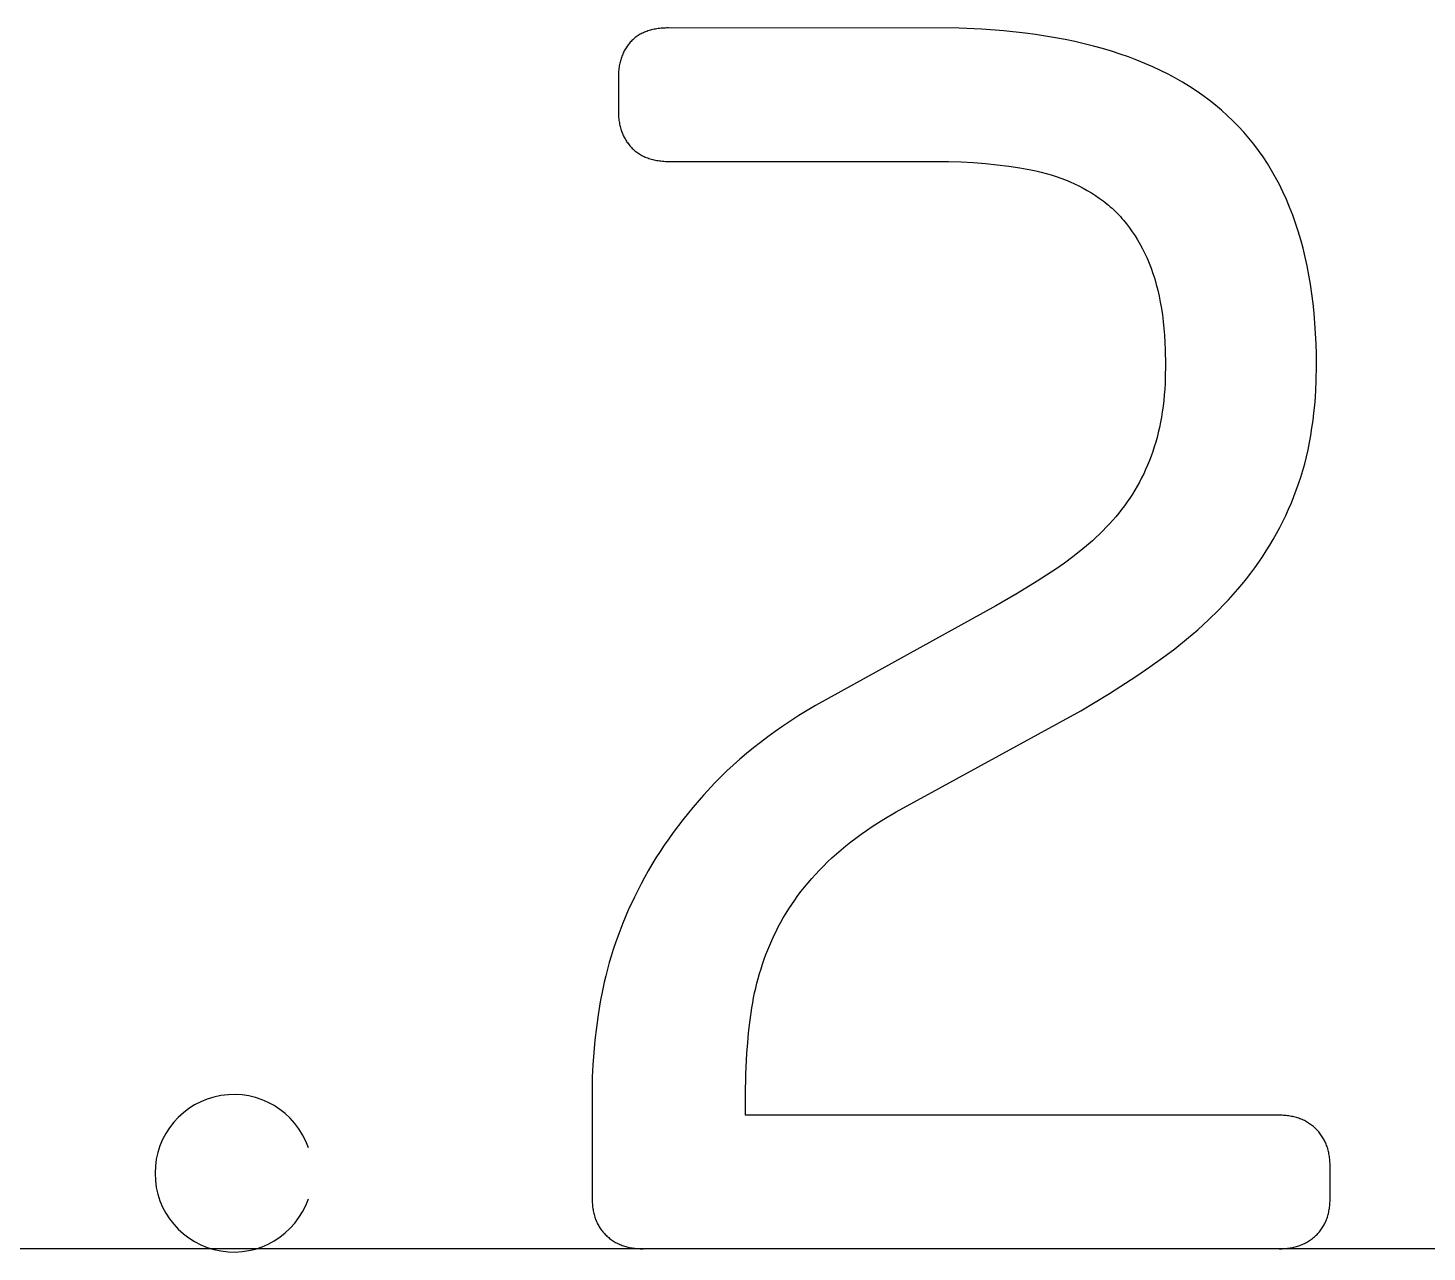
# Model space of a CAD drawing. Extents: x 296 to 1497, y 3 to 304.
# Drawn here: x 1462.845 to 1466.255, y 46.397 to 49.382 of the extents above; entities that cross this region are included whole.
import ezdxf

# ---------------------------------------------------------------- set-up
doc = ezdxf.new("R2010")
doc.units = 0
doc.layers.add('FLAT_PANELS', color=1, linetype='CONTINUOUS')
doc.layers.add('HELP_LINES', color=3, linetype='CONTINUOUS')

msp = doc.modelspace()

# ---------------------------------------------------------------- linework, layer by layer
at = {"layer": 'FLAT_PANELS'}
msp.add_line((1476.484, 46.4052), (1451.084, 46.4052), dxfattribs=at)
at = {"layer": 'HELP_LINES'}
for p, q in [((1464.3507, 49.3726), (1464.3479, 49.3715)), ((1464.3535, 49.3737), (1464.3507, 49.3726)), ((1464.3564, 49.3747), (1464.3535, 49.3737)), ((1464.3593, 49.3756), (1464.3564, 49.3747)), ((1464.3623, 49.3765), (1464.3593, 49.3756)), ((1464.3653, 49.3773), (1464.3623, 49.3765)), ((1464.3685, 49.378), (1464.3653, 49.3773)), ((1464.3716, 49.3787), (1464.3685, 49.378)), ((1464.3749, 49.3793), (1464.3716, 49.3787)), ((1464.3781, 49.3799), (1464.3749, 49.3793)), ((1464.3815, 49.3803), (1464.3781, 49.3799)), ((1464.3849, 49.3808), (1464.3815, 49.3803)), ((1464.3883, 49.3811), (1464.3849, 49.3808)), ((1464.3918, 49.3814), (1464.3883, 49.3811)), ((1464.3954, 49.3816), (1464.3918, 49.3814)), ((1464.399, 49.3818), (1464.3954, 49.3816)), ((1464.4027, 49.3819), (1464.399, 49.3818)), ((1464.4064, 49.3819), (1464.4027, 49.3819)), ((1465.1147, 49.3811), (1464.4064, 49.3819)), ((1465.1701, 49.3788), (1465.1147, 49.3811)), ((1465.2237, 49.3749), (1465.1701, 49.3788)), ((1465.2755, 49.3694), (1465.2237, 49.3749)), ((1464.3062, 49.3382), (1464.3046, 49.3359)), ((1464.3079, 49.3404), (1464.3062, 49.3382)), ((1464.3096, 49.3426), (1464.3079, 49.3404)), ((1464.3114, 49.3448), (1464.3096, 49.3426)), ((1464.3133, 49.3469), (1464.3114, 49.3448)), ((1464.3152, 49.349), (1464.3133, 49.3469)), ((1464.3171, 49.351), (1464.3152, 49.349)), ((1464.3192, 49.353), (1464.3171, 49.351)), ((1464.3212, 49.3549), (1464.3192, 49.353)), ((1464.3234, 49.3567), (1464.3212, 49.3549)), ((1464.3256, 49.3585), (1464.3234, 49.3567)), ((1464.3278, 49.3602), (1464.3256, 49.3585)), ((1464.3301, 49.3618), (1464.3278, 49.3602)), ((1464.3325, 49.3634), (1464.3301, 49.3618)), ((1464.3349, 49.3649), (1464.3325, 49.3634)), ((1464.3374, 49.3664), (1464.3349, 49.3649)), ((1464.3399, 49.3677), (1464.3374, 49.3664)), ((1464.3425, 49.3691), (1464.3399, 49.3677)), ((1464.3452, 49.3703), (1464.3425, 49.3691)), ((1464.3479, 49.3715), (1464.3452, 49.3703)), ((1465.3007, 49.366), (1465.2755, 49.3694)), ((1465.3254, 49.3623), (1465.3007, 49.366)), ((1465.3497, 49.3582), (1465.3254, 49.3623)), ((1465.3735, 49.3537), (1465.3497, 49.3582)), ((1465.3969, 49.3488), (1465.3735, 49.3537)), ((1465.4198, 49.3435), (1465.3969, 49.3488)), ((1465.4423, 49.3378), (1465.4198, 49.3435)), ((1465.4643, 49.3318), (1465.4423, 49.3378)), ((1464.2901, 49.3046), (1464.2893, 49.3017)), ((1464.291, 49.3075), (1464.2901, 49.3046)), ((1464.2919, 49.3103), (1464.291, 49.3075)), ((1464.2929, 49.3131), (1464.2919, 49.3103)), ((1464.294, 49.3158), (1464.2929, 49.3131)), ((1464.2951, 49.3184), (1464.294, 49.3158)), ((1464.2963, 49.3211), (1464.2951, 49.3184)), ((1464.2975, 49.3236), (1464.2963, 49.3211)), ((1464.2988, 49.3262), (1464.2975, 49.3236)), ((1464.3002, 49.3287), (1464.2988, 49.3262)), ((1464.3016, 49.3311), (1464.3002, 49.3287)), ((1464.3031, 49.3335), (1464.3016, 49.3311)), ((1464.3046, 49.3359), (1464.3031, 49.3335)), ((1465.4858, 49.3253), (1465.4643, 49.3318)), ((1465.5069, 49.3184), (1465.4858, 49.3253)), ((1465.5275, 49.3112), (1465.5069, 49.3184)), ((1465.5477, 49.3036), (1465.5275, 49.3112)), ((1464.2844, 49.2703), (1464.2843, 49.2669)), ((1464.2846, 49.2736), (1464.2844, 49.2703)), ((1464.2849, 49.2769), (1464.2846, 49.2736)), ((1464.2852, 49.2802), (1464.2849, 49.2769)), ((1464.2856, 49.2834), (1464.2852, 49.2802)), ((1464.2861, 49.2866), (1464.2856, 49.2834)), ((1464.2866, 49.2897), (1464.2861, 49.2866)), ((1464.2872, 49.2928), (1464.2866, 49.2897)), ((1464.2878, 49.2958), (1464.2872, 49.2928)), ((1464.2885, 49.2988), (1464.2878, 49.2958)), ((1464.2893, 49.3017), (1464.2885, 49.2988)), ((1465.5674, 49.2955), (1465.5477, 49.3036)), ((1465.5867, 49.2871), (1465.5674, 49.2955)), ((1465.6055, 49.2783), (1465.5867, 49.2871)), ((1465.6238, 49.2691), (1465.6055, 49.2783)), ((1464.2843, 49.2669), (1464.2842, 49.2634)), ((1464.2842, 49.2634), (1464.2842, 49.1804)), ((1465.6417, 49.2595), (1465.6238, 49.2691)), ((1465.6591, 49.2495), (1465.6417, 49.2595)), ((1465.6761, 49.2391), (1465.6591, 49.2495)), ((1465.6926, 49.2283), (1465.6761, 49.2391)), ((1465.7087, 49.2172), (1465.6926, 49.2283)), ((1465.7243, 49.2056), (1465.7087, 49.2172)), ((1465.7395, 49.1937), (1465.7243, 49.2056)), ((1464.2842, 49.1804), (1464.2842, 49.177)), ((1464.2842, 49.177), (1464.2843, 49.1735)), ((1464.2843, 49.1735), (1464.2844, 49.1701)), ((1464.2844, 49.1701), (1464.2847, 49.1667)), ((1465.7542, 49.1813), (1465.7395, 49.1937)), ((1465.7684, 49.1686), (1465.7542, 49.1813)), ((1465.7822, 49.1554), (1465.7684, 49.1686)), ((1464.2847, 49.1667), (1464.2849, 49.1634)), ((1464.2849, 49.1634), (1464.2853, 49.1602)), ((1464.2853, 49.1602), (1464.2857, 49.1569)), ((1464.2857, 49.1569), (1464.2862, 49.1537)), ((1464.2862, 49.1537), (1464.2867, 49.1506)), ((1464.2867, 49.1506), (1464.2873, 49.1475)), ((1464.2873, 49.1475), (1464.2879, 49.1444)), ((1464.2879, 49.1444), (1464.2887, 49.1414)), ((1464.2887, 49.1414), (1464.2894, 49.1385)), ((1464.2894, 49.1385), (1464.2903, 49.1355)), ((1464.2903, 49.1355), (1464.2912, 49.1327)), ((1465.7955, 49.1418), (1465.7822, 49.1554)), ((1465.8084, 49.1277), (1465.7955, 49.1418)), ((1464.2912, 49.1327), (1464.2922, 49.1298)), ((1464.2922, 49.1298), (1464.2932, 49.127)), ((1464.2932, 49.127), (1464.2943, 49.1243)), ((1464.2943, 49.1243), (1464.2954, 49.1216)), ((1464.2954, 49.1216), (1464.2967, 49.1189)), ((1464.2967, 49.1189), (1464.2979, 49.1163)), ((1464.2979, 49.1163), (1464.2993, 49.1137)), ((1464.2993, 49.1137), (1464.3007, 49.1112)), ((1464.3007, 49.1112), (1464.3022, 49.1087)), ((1464.3022, 49.1087), (1464.3037, 49.1062)), ((1464.3037, 49.1062), (1464.3053, 49.1038)), ((1464.3053, 49.1038), (1464.307, 49.1015)), ((1464.307, 49.1015), (1464.3087, 49.0992)), ((1464.3087, 49.0992), (1464.3105, 49.0969)), ((1465.8208, 49.1133), (1465.8084, 49.1277)), ((1465.8328, 49.0984), (1465.8208, 49.1133)), ((1464.3105, 49.0969), (1464.3123, 49.0947)), ((1464.3123, 49.0947), (1464.3142, 49.0925)), ((1464.3142, 49.0925), (1464.3162, 49.0903)), ((1464.3162, 49.0903), (1464.3182, 49.0882)), ((1464.3182, 49.0882), (1464.3203, 49.0862)), ((1464.3203, 49.0862), (1464.3224, 49.0843)), ((1464.3224, 49.0843), (1464.3247, 49.0824)), ((1464.3247, 49.0824), (1464.3269, 49.0806)), ((1464.3269, 49.0806), (1464.3292, 49.0788)), ((1464.3292, 49.0788), (1464.3316, 49.0771)), ((1464.3316, 49.0771), (1464.3341, 49.0755)), ((1464.3341, 49.0755), (1464.3366, 49.0739)), ((1464.3366, 49.0739), (1464.3391, 49.0724)), ((1464.3391, 49.0724), (1464.3417, 49.071)), ((1464.3417, 49.071), (1464.3444, 49.0697)), ((1464.3444, 49.0697), (1464.3472, 49.0684)), ((1464.3472, 49.0684), (1464.3499, 49.0671)), ((1464.3499, 49.0671), (1464.3528, 49.066)), ((1464.3528, 49.066), (1464.3557, 49.0649)), ((1465.8444, 49.083), (1465.8328, 49.0984)), ((1465.8554, 49.0673), (1465.8444, 49.083)), ((1465.8661, 49.0511), (1465.8554, 49.0673)), ((1464.3557, 49.0649), (1464.3587, 49.0639)), ((1464.3587, 49.0639), (1464.3617, 49.0629)), ((1464.3617, 49.0629), (1464.3648, 49.062)), ((1464.3648, 49.062), (1464.3679, 49.0612)), ((1464.3679, 49.0612), (1464.3711, 49.0604)), ((1464.3711, 49.0604), (1464.3744, 49.0597)), ((1464.3744, 49.0597), (1464.3777, 49.0591)), ((1464.3777, 49.0591), (1464.3811, 49.0585)), ((1464.3811, 49.0585), (1464.3845, 49.058)), ((1464.3845, 49.058), (1464.388, 49.0576)), ((1464.388, 49.0576), (1464.3916, 49.0572)), ((1464.3916, 49.0572), (1464.3952, 49.0569)), ((1464.3952, 49.0569), (1464.3989, 49.0567)), ((1464.3989, 49.0567), (1464.4026, 49.0565)), ((1464.4026, 49.0565), (1464.4064, 49.0564)), ((1464.4064, 49.0564), (1465.089, 49.0561)), ((1465.089, 49.0561), (1465.1199, 49.0551)), ((1465.1199, 49.0551), (1465.1499, 49.0535)), ((1465.1499, 49.0535), (1465.1793, 49.0513)), ((1465.1793, 49.0513), (1465.2078, 49.0485)), ((1465.2078, 49.0485), (1465.2357, 49.0449)), ((1465.2357, 49.0449), (1465.2627, 49.0408)), ((1465.2627, 49.0408), (1465.2891, 49.036)), ((1465.2891, 49.036), (1465.3019, 49.0333)), ((1465.3019, 49.0333), (1465.3145, 49.0304)), ((1465.8762, 49.0345), (1465.8661, 49.0511)), ((1465.8859, 49.0174), (1465.8762, 49.0345)), ((1465.3145, 49.0304), (1465.3269, 49.0272)), ((1465.3269, 49.0272), (1465.339, 49.0237)), ((1465.339, 49.0237), (1465.3509, 49.0199)), ((1465.3509, 49.0199), (1465.3625, 49.0159)), ((1465.3625, 49.0159), (1465.3739, 49.0115)), ((1465.3739, 49.0115), (1465.3851, 49.007)), ((1465.3851, 49.007), (1465.396, 49.0021)), ((1465.396, 49.0021), (1465.4066, 48.997)), ((1465.4066, 48.997), (1465.417, 48.9916)), ((1465.8952, 49), (1465.8859, 49.0174)), ((1465.904, 48.982), (1465.8952, 49)), ((1465.417, 48.9916), (1465.4272, 48.9859)), ((1465.4272, 48.9859), (1465.4372, 48.9799)), ((1465.4372, 48.9799), (1465.4468, 48.9737)), ((1465.4468, 48.9737), (1465.4563, 48.9672)), ((1465.4563, 48.9672), (1465.4655, 48.9605)), ((1465.9124, 48.9637), (1465.904, 48.982)), ((1465.9203, 48.945), (1465.9124, 48.9637)), ((1465.4655, 48.9605), (1465.47, 48.957)), ((1465.47, 48.957), (1465.4744, 48.9534)), ((1465.4744, 48.9534), (1465.4788, 48.9498)), ((1465.4788, 48.9498), (1465.4831, 48.946)), ((1465.4831, 48.946), (1465.4874, 48.9422)), ((1465.4874, 48.9422), (1465.4916, 48.9383)), ((1465.4916, 48.9383), (1465.4957, 48.9343)), ((1465.4957, 48.9343), (1465.4998, 48.9303)), ((1465.4998, 48.9303), (1465.5037, 48.9261)), ((1465.9278, 48.9258), (1465.9203, 48.945)), ((1465.5037, 48.9261), (1465.5077, 48.9219)), ((1465.5077, 48.9219), (1465.5115, 48.9176)), ((1465.5115, 48.9176), (1465.5153, 48.9132)), ((1465.5153, 48.9132), (1465.5228, 48.9042)), ((1465.5228, 48.9042), (1465.5299, 48.8949)), ((1465.5299, 48.8949), (1465.5368, 48.8852)), ((1465.9348, 48.9061), (1465.9278, 48.9258)), ((1465.9413, 48.8861), (1465.9348, 48.9061)), ((1465.5368, 48.8852), (1465.5434, 48.8752)), ((1465.5434, 48.8752), (1465.5498, 48.8649)), ((1465.5498, 48.8649), (1465.5559, 48.8542)), ((1465.9474, 48.8656), (1465.9413, 48.8861)), ((1465.9531, 48.8447), (1465.9474, 48.8656)), ((1465.5559, 48.8542), (1465.5618, 48.8432)), ((1465.5618, 48.8432), (1465.5674, 48.8319)), ((1465.5674, 48.8319), (1465.5728, 48.8203)), ((1465.9583, 48.8234), (1465.9531, 48.8447)), ((1465.5728, 48.8203), (1465.5779, 48.8084)), ((1465.5779, 48.8084), (1465.5827, 48.796)), ((1465.5827, 48.796), (1465.5872, 48.7833)), ((1465.963, 48.8016), (1465.9583, 48.8234)), ((1465.9673, 48.7794), (1465.963, 48.8016)), ((1465.5872, 48.7833), (1465.5914, 48.7701)), ((1465.5914, 48.7701), (1465.5953, 48.7565)), ((1465.9712, 48.7568), (1465.9673, 48.7794)), ((1465.5953, 48.7565), (1465.5988, 48.7425)), ((1465.5988, 48.7425), (1465.6021, 48.728)), ((1465.6021, 48.728), (1465.605, 48.7132)), ((1465.9746, 48.7337), (1465.9712, 48.7568)), ((1465.9775, 48.7102), (1465.9746, 48.7337)), ((1465.605, 48.7132), (1465.6077, 48.6979)), ((1465.6077, 48.6979), (1465.61, 48.6821)), ((1465.98, 48.6863), (1465.9775, 48.7102)), ((1465.61, 48.6821), (1465.612, 48.666)), ((1465.612, 48.666), (1465.6137, 48.6494)), ((1465.982, 48.662), (1465.98, 48.6863)), ((1465.9836, 48.6372), (1465.982, 48.662)), ((1465.6137, 48.6494), (1465.6151, 48.6325)), ((1465.6151, 48.6325), (1465.6162, 48.6151)), ((1465.9847, 48.612), (1465.9836, 48.6372)), ((1465.6162, 48.6151), (1465.617, 48.5972)), ((1465.617, 48.5972), (1465.6176, 48.5603)), ((1465.9854, 48.5864), (1465.9847, 48.612)), ((1465.6176, 48.5603), (1465.6171, 48.5302)), ((1465.9849, 48.5202), (1465.9856, 48.5603)), ((1465.9856, 48.5603), (1465.9854, 48.5864)), ((1465.6171, 48.5302), (1465.6165, 48.5156)), ((1465.9841, 48.5005), (1465.9849, 48.5202)), ((1465.6146, 48.4871), (1465.6133, 48.4732)), ((1465.6157, 48.5012), (1465.6146, 48.4871)), ((1465.6165, 48.5156), (1465.6157, 48.5012)), ((1465.9829, 48.4812), (1465.9841, 48.5005)), ((1465.6117, 48.4596), (1465.6099, 48.4463)), ((1465.6133, 48.4732), (1465.6117, 48.4596)), ((1465.9795, 48.4433), (1465.9814, 48.4621)), ((1465.9814, 48.4621), (1465.9829, 48.4812)), ((1465.6055, 48.4204), (1465.603, 48.4078)), ((1465.6078, 48.4332), (1465.6055, 48.4204)), ((1465.6099, 48.4463), (1465.6078, 48.4332)), ((1465.9747, 48.4065), (1465.9773, 48.4247)), ((1465.9773, 48.4247), (1465.9795, 48.4433)), ((1465.5971, 48.3835), (1465.5939, 48.3717)), ((1465.6002, 48.3955), (1465.5971, 48.3835)), ((1465.603, 48.4078), (1465.6002, 48.3955)), ((1465.9686, 48.3708), (1465.9719, 48.3885)), ((1465.9719, 48.3885), (1465.9747, 48.4065)), ((1465.5904, 48.3602), (1465.5866, 48.3489)), ((1465.5939, 48.3717), (1465.5904, 48.3602)), ((1465.9611, 48.3363), (1465.9651, 48.3534)), ((1465.9651, 48.3534), (1465.9686, 48.3708)), ((1465.574, 48.3162), (1465.5693, 48.3056)), ((1465.5784, 48.3269), (1465.574, 48.3162)), ((1465.5826, 48.3379), (1465.5784, 48.3269)), ((1465.5866, 48.3489), (1465.5826, 48.3379)), ((1465.9523, 48.3029), (1465.9569, 48.3195)), ((1465.9569, 48.3195), (1465.9611, 48.3363)), ((1465.5594, 48.2848), (1465.5541, 48.2747)), ((1465.5645, 48.2951), (1465.5594, 48.2848)), ((1465.5693, 48.3056), (1465.5645, 48.2951)), ((1465.9421, 48.2706), (1465.9474, 48.2866)), ((1465.9474, 48.2866), (1465.9523, 48.3029)), ((1465.5428, 48.2548), (1465.5369, 48.2451)), ((1465.5486, 48.2647), (1465.5428, 48.2548)), ((1465.5541, 48.2747), (1465.5486, 48.2647)), ((1465.9306, 48.2392), (1465.9365, 48.2548)), ((1465.9365, 48.2548), (1465.9421, 48.2706)), ((1465.5177, 48.2169), (1465.5108, 48.2078)), ((1465.5243, 48.2262), (1465.5177, 48.2169)), ((1465.5307, 48.2356), (1465.5243, 48.2262)), ((1465.5369, 48.2451), (1465.5307, 48.2356)), ((1465.9178, 48.2085), (1465.9244, 48.2238)), ((1465.9244, 48.2238), (1465.9306, 48.2392)), ((1465.489, 48.1814), (1465.4813, 48.1728)), ((1465.4965, 48.1901), (1465.489, 48.1814)), ((1465.5038, 48.1989), (1465.4965, 48.1901)), ((1465.5108, 48.2078), (1465.5038, 48.1989)), ((1465.8964, 48.1638), (1465.9038, 48.1785)), ((1465.9038, 48.1785), (1465.911, 48.1934)), ((1465.911, 48.1934), (1465.9178, 48.2085)), ((1465.4568, 48.1476), (1465.4482, 48.1394)), ((1465.4652, 48.156), (1465.4568, 48.1476)), ((1465.4733, 48.1644), (1465.4652, 48.156)), ((1465.4813, 48.1728), (1465.4733, 48.1644)), ((1465.8805, 48.1348), (1465.8886, 48.1492)), ((1465.8886, 48.1492), (1465.8964, 48.1638)), ((1465.4304, 48.1232), (1465.4116, 48.1074)), ((1465.4394, 48.1313), (1465.4304, 48.1232)), ((1465.4482, 48.1394), (1465.4394, 48.1313)), ((1465.8634, 48.1066), (1465.8721, 48.1206)), ((1465.8721, 48.1206), (1465.8805, 48.1348)), ((1465.3716, 48.0769), (1465.3502, 48.0621)), ((1465.392, 48.092), (1465.3716, 48.0769)), ((1465.4116, 48.1074), (1465.392, 48.092)), ((1465.8354, 48.0655), (1465.845, 48.079)), ((1465.845, 48.079), (1465.8544, 48.0927)), ((1465.8544, 48.0927), (1465.8634, 48.1066)), ((1465.3502, 48.0621), (1465.3049, 48.0328)), ((1465.8152, 48.039), (1465.8254, 48.0522)), ((1465.8254, 48.0522), (1465.8354, 48.0655)), ((1465.3049, 48.0328), (1465.2562, 48.003)), ((1465.7826, 48.0003), (1465.7937, 48.0131)), ((1465.7937, 48.0131), (1465.8046, 48.026)), ((1465.8046, 48.026), (1465.8152, 48.039)), ((1465.2562, 48.003), (1465.2041, 47.9727)), ((1465.7473, 47.9628), (1465.7593, 47.9752)), ((1465.7593, 47.9752), (1465.7711, 47.9877)), ((1465.7711, 47.9877), (1465.7826, 48.0003)), ((1465.2041, 47.9727), (1464.7647, 47.73)), ((1465.7223, 47.9384), (1465.7473, 47.9628)), ((1465.6688, 47.8912), (1465.6962, 47.9146)), ((1465.6962, 47.9146), (1465.7223, 47.9384)), ((1465.6403, 47.8684), (1465.6688, 47.8912)), ((1465.5799, 47.8241), (1465.6106, 47.8461)), ((1465.6106, 47.8461), (1465.6403, 47.8684)), ((1465.5481, 47.8023), (1465.5799, 47.8241)), ((1465.4816, 47.7591), (1465.5481, 47.8023)), ((1465.4111, 47.7166), (1465.4816, 47.7591)), ((1464.724, 47.7052), (1464.7043, 47.6925)), ((1464.7647, 47.73), (1464.724, 47.7052)), ((1464.9617, 47.4709), (1465.4111, 47.7166)), ((1464.6851, 47.6796), (1464.6665, 47.6666)), ((1464.7043, 47.6925), (1464.6851, 47.6796)), ((1464.6305, 47.64), (1464.6132, 47.6264)), ((1464.6482, 47.6534), (1464.6305, 47.64)), ((1464.6665, 47.6666), (1464.6482, 47.6534)), ((1464.5964, 47.6126), (1464.5801, 47.5986)), ((1464.6132, 47.6264), (1464.5964, 47.6126)), ((1464.549, 47.5702), (1464.5341, 47.5557)), ((1464.5643, 47.5845), (1464.549, 47.5702)), ((1464.5801, 47.5986), (1464.5643, 47.5845)), ((1464.5197, 47.541), (1464.4921, 47.5113)), ((1464.5341, 47.5557), (1464.5197, 47.541)), ((1464.4921, 47.5113), (1464.466, 47.4813)), ((1464.466, 47.4813), (1464.4413, 47.451)), ((1464.9316, 47.453), (1464.9617, 47.4709)), ((1464.4413, 47.451), (1464.418, 47.4203)), ((1464.8894, 47.4254), (1464.9031, 47.4347)), ((1464.9031, 47.4347), (1464.9316, 47.453)), ((1464.4069, 47.4049), (1464.3962, 47.3894)), ((1464.418, 47.4203), (1464.4069, 47.4049)), ((1464.8387, 47.3875), (1464.8508, 47.3971)), ((1464.8508, 47.3971), (1464.8633, 47.4066)), ((1464.8633, 47.4066), (1464.8762, 47.4161)), ((1464.8762, 47.4161), (1464.8894, 47.4254)), ((1464.3858, 47.3738), (1464.3758, 47.3582)), ((1464.3962, 47.3894), (1464.3858, 47.3738)), ((1464.8048, 47.3583), (1464.8157, 47.3681)), ((1464.8157, 47.3681), (1464.827, 47.3779)), ((1464.827, 47.3779), (1464.8387, 47.3875)), ((1464.3569, 47.3267), (1464.348, 47.3108)), ((1464.3662, 47.3425), (1464.3569, 47.3267)), ((1464.3758, 47.3582), (1464.3662, 47.3425)), ((1464.765, 47.3181), (1464.7744, 47.3283)), ((1464.7744, 47.3283), (1464.7842, 47.3383)), ((1464.7842, 47.3383), (1464.7943, 47.3483)), ((1464.7943, 47.3483), (1464.8048, 47.3583)), ((1464.3395, 47.2948), (1464.3234, 47.2628)), ((1464.348, 47.3108), (1464.3395, 47.2948)), ((1464.7383, 47.2872), (1464.7469, 47.2976)), ((1464.7469, 47.2976), (1464.7558, 47.3079)), ((1464.7558, 47.3079), (1464.765, 47.3181)), ((1464.3234, 47.2628), (1464.3085, 47.2308)), ((1464.7143, 47.2555), (1464.722, 47.2662)), ((1464.722, 47.2662), (1464.73, 47.2767)), ((1464.73, 47.2767), (1464.7383, 47.2872)), ((1464.3085, 47.2308), (1464.295, 47.1988)), ((1464.6929, 47.2232), (1464.6997, 47.2341)), ((1464.6997, 47.2341), (1464.7068, 47.2449)), ((1464.7068, 47.2449), (1464.7143, 47.2555)), ((1464.295, 47.1988), (1464.2827, 47.1669)), ((1464.6685, 47.1791), (1464.6741, 47.1902)), ((1464.6741, 47.1902), (1464.6801, 47.2013)), ((1464.6801, 47.2013), (1464.6863, 47.2123)), ((1464.6863, 47.2123), (1464.6929, 47.2232)), ((1464.2827, 47.1669), (1464.2771, 47.1509)), ((1464.6531, 47.1452), (1464.658, 47.1566)), ((1464.658, 47.1566), (1464.6631, 47.1679)), ((1464.6631, 47.1679), (1464.6685, 47.1791)), ((1464.2717, 47.1349), (1464.2667, 47.1189)), ((1464.2771, 47.1509), (1464.2717, 47.1349)), ((1464.6397, 47.1109), (1464.644, 47.1224)), ((1464.644, 47.1224), (1464.6484, 47.1338)), ((1464.6484, 47.1338), (1464.6531, 47.1452)), ((1464.262, 47.1029), (1464.2577, 47.0869)), ((1464.2667, 47.1189), (1464.262, 47.1029)), ((1464.6284, 47.0761), (1464.6319, 47.0877)), ((1464.6319, 47.0877), (1464.6357, 47.0993)), ((1464.6357, 47.0993), (1464.6397, 47.1109)), ((1464.2499, 47.0549), (1464.2464, 47.0389)), ((1464.2536, 47.0709), (1464.2499, 47.0549)), ((1464.2577, 47.0869), (1464.2536, 47.0709)), ((1464.6219, 47.0526), (1464.625, 47.0643)), ((1464.625, 47.0643), (1464.6284, 47.0761)), ((1464.2464, 47.0389), (1464.2403, 47.0071)), ((1464.6138, 47.0169), (1464.6163, 47.0289)), ((1464.6163, 47.0289), (1464.619, 47.0407)), ((1464.619, 47.0407), (1464.6219, 47.0526)), ((1464.2403, 47.0071), (1464.235, 46.9757)), ((1464.6078, 46.9808), (1464.6096, 46.9929)), ((1464.6096, 46.9929), (1464.6116, 47.0049)), ((1464.6116, 47.0049), (1464.6138, 47.0169)), ((1464.235, 46.9757), (1464.2306, 46.9446)), ((1464.6018, 46.9319), (1464.6046, 46.9565)), ((1464.6046, 46.9565), (1464.6078, 46.9808)), ((1464.2306, 46.9446), (1464.2269, 46.9139)), ((1464.5995, 46.907), (1464.6018, 46.9319)), ((1464.2241, 46.8836), (1464.222, 46.8536)), ((1464.2269, 46.9139), (1464.2241, 46.8836)), ((1464.5976, 46.882), (1464.5995, 46.907)), ((1464.222, 46.8536), (1464.2208, 46.824)), ((1464.5951, 46.8311), (1464.5976, 46.882)), ((1464.2208, 46.824), (1464.2204, 46.5272)), ((1464.5942, 46.7793), (1464.5951, 46.8311)), ((1464.5942, 46.7307), (1464.5942, 46.7793)), ((1465.8983, 46.7307), (1464.5942, 46.7307)), ((1465.9017, 46.7306), (1465.8983, 46.7307)), ((1465.9051, 46.7304), (1465.9017, 46.7306)), ((1465.9085, 46.7302), (1465.9051, 46.7304)), ((1465.9118, 46.7299), (1465.9085, 46.7302)), ((1465.9151, 46.7295), (1465.9118, 46.7299)), ((1465.9183, 46.7291), (1465.9151, 46.7295)), ((1465.9215, 46.7286), (1465.9183, 46.7291)), ((1465.9246, 46.728), (1465.9215, 46.7286)), ((1465.9277, 46.7274), (1465.9246, 46.728)), ((1465.9308, 46.7267), (1465.9277, 46.7274)), ((1465.9338, 46.7259), (1465.9308, 46.7267)), ((1465.9368, 46.7251), (1465.9338, 46.7259)), ((1465.9397, 46.7242), (1465.9368, 46.7251)), ((1465.9426, 46.7233), (1465.9397, 46.7242)), ((1465.9454, 46.7222), (1465.9426, 46.7233)), ((1465.9482, 46.7211), (1465.9454, 46.7222)), ((1465.951, 46.72), (1465.9482, 46.7211)), ((1465.9537, 46.7188), (1465.951, 46.72)), ((1465.9563, 46.7175), (1465.9537, 46.7188)), ((1465.9589, 46.7161), (1465.9563, 46.7175)), ((1465.9615, 46.7147), (1465.9589, 46.7161)), ((1465.9641, 46.7132), (1465.9615, 46.7147)), ((1465.9665, 46.7116), (1465.9641, 46.7132)), ((1465.969, 46.71), (1465.9665, 46.7116)), ((1465.9714, 46.7083), (1465.969, 46.71)), ((1465.9738, 46.7066), (1465.9714, 46.7083)), ((1465.9761, 46.7047), (1465.9738, 46.7066)), ((1465.9783, 46.7029), (1465.9761, 46.7047)), ((1465.9806, 46.7009), (1465.9783, 46.7029)), ((1465.9828, 46.6989), (1465.9806, 46.7009)), ((1465.9849, 46.6968), (1465.9828, 46.6989)), ((1465.987, 46.6947), (1465.9849, 46.6968)), ((1465.989, 46.6925), (1465.987, 46.6947)), ((1465.991, 46.6902), (1465.989, 46.6925)), ((1465.9929, 46.688), (1465.991, 46.6902)), ((1465.9947, 46.6857), (1465.9929, 46.688)), ((1465.9964, 46.6833), (1465.9947, 46.6857)), ((1465.9981, 46.6809), (1465.9964, 46.6833)), ((1465.9997, 46.6784), (1465.9981, 46.6809)), ((1466.0013, 46.676), (1465.9997, 46.6784)), ((1466.0028, 46.6734), (1466.0013, 46.676)), ((1466.0042, 46.6708), (1466.0028, 46.6734)), ((1466.0056, 46.6682), (1466.0042, 46.6708)), ((1466.0069, 46.6656), (1466.0056, 46.6682)), ((1466.0081, 46.6629), (1466.0069, 46.6656)), ((1466.0092, 46.6601), (1466.0081, 46.6629)), ((1466.0103, 46.6573), (1466.0092, 46.6601)), ((1466.0114, 46.6545), (1466.0103, 46.6573)), ((1466.0123, 46.6516), (1466.0114, 46.6545)), ((1466.0132, 46.6487), (1466.0123, 46.6516)), ((1466.014, 46.6457), (1466.0132, 46.6487)), ((1466.0148, 46.6427), (1466.014, 46.6457)), ((1466.0155, 46.6396), (1466.0148, 46.6427)), ((1466.0161, 46.6365), (1466.0155, 46.6396)), ((1466.0167, 46.6334), (1466.0161, 46.6365)), ((1466.0172, 46.6302), (1466.0167, 46.6334)), ((1466.0176, 46.627), (1466.0172, 46.6302)), ((1466.018, 46.6237), (1466.0176, 46.627)), ((1466.0183, 46.6204), (1466.018, 46.6237)), ((1466.0185, 46.617), (1466.0183, 46.6204)), ((1466.0187, 46.6136), (1466.0185, 46.617)), ((1466.0188, 46.6102), (1466.0187, 46.6136)), ((1466.0188, 46.6067), (1466.0188, 46.6102)), ((1466.0188, 46.5237), (1466.0188, 46.6067)), ((1464.2204, 46.5272), (1464.2204, 46.5237)), ((1464.2204, 46.5237), (1464.2205, 46.5203)), ((1464.2205, 46.5203), (1464.2207, 46.5169)), ((1464.2207, 46.5169), (1464.2209, 46.5135)), ((1464.2209, 46.5135), (1464.2212, 46.5102)), ((1464.2212, 46.5102), (1464.2216, 46.5069)), ((1466.0176, 46.5069), (1466.018, 46.5102)), ((1466.018, 46.5102), (1466.0183, 46.5135)), ((1466.0183, 46.5135), (1466.0185, 46.5169)), ((1466.0185, 46.5169), (1466.0187, 46.5203)), ((1466.0187, 46.5203), (1466.0188, 46.5237)), ((1464.2216, 46.5069), (1464.222, 46.5037)), ((1464.222, 46.5037), (1464.2225, 46.5006)), ((1464.2225, 46.5006), (1464.2231, 46.4974)), ((1464.2231, 46.4974), (1464.2237, 46.4944)), ((1464.2237, 46.4944), (1464.2244, 46.4913)), ((1464.2244, 46.4913), (1464.2251, 46.4883)), ((1464.2251, 46.4883), (1464.226, 46.4854)), ((1464.226, 46.4854), (1464.2269, 46.4825)), ((1464.2269, 46.4825), (1464.2278, 46.4796)), ((1464.2278, 46.4796), (1464.2288, 46.4768)), ((1464.2288, 46.4768), (1464.2299, 46.4741)), ((1464.2299, 46.4741), (1464.2311, 46.4714)), ((1466.0081, 46.4714), (1466.0092, 46.4741)), ((1466.0092, 46.4741), (1466.0103, 46.4768)), ((1466.0103, 46.4768), (1466.0114, 46.4796)), ((1466.0114, 46.4796), (1466.0123, 46.4825)), ((1466.0123, 46.4825), (1466.0132, 46.4854)), ((1466.0132, 46.4854), (1466.014, 46.4883)), ((1466.014, 46.4883), (1466.0148, 46.4913)), ((1466.0148, 46.4913), (1466.0155, 46.4944)), ((1466.0155, 46.4944), (1466.0161, 46.4974)), ((1466.0161, 46.4974), (1466.0167, 46.5006)), ((1466.0167, 46.5006), (1466.0172, 46.5037)), ((1466.0172, 46.5037), (1466.0176, 46.5069)), ((1464.2311, 46.4714), (1464.2323, 46.4687)), ((1464.2323, 46.4687), (1464.2336, 46.4661)), ((1464.2336, 46.4661), (1464.2349, 46.4635)), ((1464.2349, 46.4635), (1464.2364, 46.4609)), ((1464.2364, 46.4609), (1464.2378, 46.4585)), ((1464.2378, 46.4585), (1464.2394, 46.456)), ((1464.2394, 46.456), (1464.241, 46.4536)), ((1464.241, 46.4536), (1464.2427, 46.4513)), ((1464.2427, 46.4513), (1464.2444, 46.449)), ((1464.2444, 46.449), (1464.2462, 46.4467)), ((1464.2462, 46.4467), (1464.2481, 46.4445)), ((1464.2481, 46.4445), (1464.2501, 46.4423)), ((1464.2501, 46.4423), (1464.2521, 46.4402)), ((1464.2521, 46.4402), (1464.2542, 46.4381)), ((1465.9849, 46.4381), (1465.987, 46.4402)), ((1465.987, 46.4402), (1465.989, 46.4423)), ((1465.989, 46.4423), (1465.991, 46.4445)), ((1465.991, 46.4445), (1465.9929, 46.4467)), ((1465.9929, 46.4467), (1465.9947, 46.449)), ((1465.9947, 46.449), (1465.9964, 46.4513)), ((1465.9964, 46.4513), (1465.9981, 46.4536)), ((1465.9981, 46.4536), (1465.9997, 46.456)), ((1465.9997, 46.456), (1466.0013, 46.4585)), ((1466.0013, 46.4585), (1466.0028, 46.4609)), ((1466.0028, 46.4609), (1466.0042, 46.4635)), ((1466.0042, 46.4635), (1466.0056, 46.4661)), ((1466.0056, 46.4661), (1466.0069, 46.4687)), ((1466.0069, 46.4687), (1466.0081, 46.4714)), ((1464.2542, 46.4381), (1464.2563, 46.4361)), ((1464.2563, 46.4361), (1464.2585, 46.4341)), ((1464.2585, 46.4341), (1464.2607, 46.4322)), ((1464.2607, 46.4322), (1464.263, 46.4304)), ((1464.263, 46.4304), (1464.2653, 46.4286)), ((1464.2653, 46.4286), (1464.2676, 46.4269)), ((1464.2676, 46.4269), (1464.27, 46.4253)), ((1464.27, 46.4253), (1464.2725, 46.4237)), ((1464.2725, 46.4237), (1464.275, 46.4222)), ((1464.275, 46.4222), (1464.2775, 46.4208)), ((1464.2775, 46.4208), (1464.2801, 46.4194)), ((1464.2801, 46.4194), (1464.2827, 46.4181)), ((1464.2827, 46.4181), (1464.2854, 46.4168)), ((1464.2854, 46.4168), (1464.2881, 46.4156)), ((1464.2881, 46.4156), (1464.2908, 46.4145)), ((1464.2908, 46.4145), (1464.2936, 46.4134)), ((1464.2936, 46.4134), (1464.2965, 46.4124)), ((1464.2965, 46.4124), (1464.2993, 46.4115)), ((1464.2993, 46.4115), (1464.3023, 46.4106)), ((1464.3023, 46.4106), (1464.3053, 46.4098)), ((1464.3053, 46.4098), (1464.3083, 46.4091)), ((1464.3083, 46.4091), (1464.3113, 46.4084)), ((1464.3113, 46.4084), (1464.3144, 46.4078)), ((1464.3144, 46.4078), (1464.3176, 46.4073)), ((1464.3176, 46.4073), (1464.3208, 46.4068)), ((1464.3208, 46.4068), (1464.324, 46.4064)), ((1464.324, 46.4064), (1464.3273, 46.406)), ((1464.3273, 46.406), (1464.3307, 46.4057)), ((1464.3307, 46.4057), (1464.334, 46.4055)), ((1464.334, 46.4055), (1464.3374, 46.4053)), ((1465.9017, 46.4053), (1465.9051, 46.4055)), ((1465.9051, 46.4055), (1465.9085, 46.4057)), ((1465.9085, 46.4057), (1465.9118, 46.406)), ((1465.9118, 46.406), (1465.9151, 46.4064)), ((1465.9151, 46.4064), (1465.9183, 46.4068)), ((1465.9183, 46.4068), (1465.9215, 46.4073)), ((1465.9215, 46.4073), (1465.9246, 46.4078)), ((1465.9246, 46.4078), (1465.9277, 46.4084)), ((1465.9277, 46.4084), (1465.9308, 46.4091)), ((1465.9308, 46.4091), (1465.9338, 46.4098)), ((1465.9338, 46.4098), (1465.9368, 46.4106)), ((1465.9368, 46.4106), (1465.9397, 46.4115)), ((1465.9397, 46.4115), (1465.9426, 46.4124)), ((1465.9426, 46.4124), (1465.9454, 46.4134)), ((1465.9454, 46.4134), (1465.9482, 46.4145)), ((1465.9482, 46.4145), (1465.951, 46.4156)), ((1465.951, 46.4156), (1465.9537, 46.4168)), ((1465.9537, 46.4168), (1465.9563, 46.4181)), ((1465.9563, 46.4181), (1465.9589, 46.4194)), ((1465.9589, 46.4194), (1465.9615, 46.4208)), ((1465.9615, 46.4208), (1465.9641, 46.4222)), ((1465.9641, 46.4222), (1465.9665, 46.4237)), ((1465.9665, 46.4237), (1465.969, 46.4253)), ((1465.969, 46.4253), (1465.9714, 46.4269)), ((1465.9714, 46.4269), (1465.9738, 46.4286)), ((1465.9738, 46.4286), (1465.9761, 46.4304)), ((1465.9761, 46.4304), (1465.9783, 46.4322)), ((1465.9783, 46.4322), (1465.9806, 46.4341)), ((1465.9806, 46.4341), (1465.9828, 46.4361)), ((1465.9828, 46.4361), (1465.9849, 46.4381)), ((1464.3374, 46.4053), (1464.3409, 46.4052)), ((1464.3409, 46.4052), (1464.3444, 46.4052)), ((1465.8948, 46.4052), (1465.8983, 46.4052)), ((1465.8983, 46.4052), (1465.9017, 46.4053))]:
    msp.add_line(p, q, dxfattribs=at)
msp.add_arc((1463.3471, 46.5892), 0.1921, 18.8378, 341.1622, dxfattribs=at)

doc.saveas('drawing.dxf')
